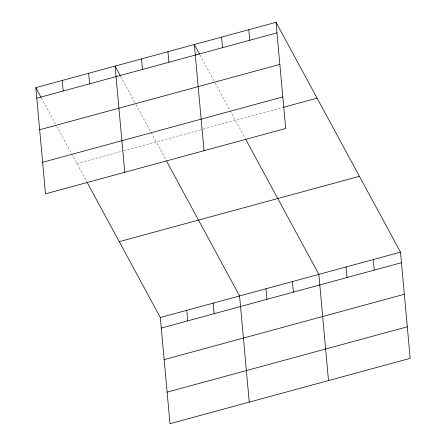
<?xml version="1.0" encoding="UTF-8"?>
<svg xmlns="http://www.w3.org/2000/svg" width="446" height="446" viewBox="0 0 446 446"><rect width="100%" height="100%" fill="white"/><g stroke="black" fill="none" stroke-linecap="round" stroke-linejoin="round"><path stroke-width="0.33" stroke-dasharray="2.23 1.67" d="M76.913 163.504L123.146 150.921M123.81 150.742L202.412 129.357M203.069 129.178L282.574 107.547M199.986 54.919L214.231 81.222M215.223 83.056L246.019 139.91M120.721 76.483L135.634 104.013M135.963 104.62L150.871 132.15M151.205 132.763L166.754 161.474M41.461 98.048L56.369 125.577M56.698 126.185L71.276 153.101M71.611 153.714L87.494 183.038"/><path stroke-width="0.67" d="M276.018 22.3L285.68 128.487L45.492 193.837L35.831 87.65L276.018 22.3L400.508 252.163L410.169 358.35L169.982 423.7L160.32 317.513L87.494 183.038M36.789 98.198L276.977 32.853M39.661 129.758L279.848 64.414M42.621 162.277L282.809 96.927M283.238 107.369L317.1 98.153M119.238 241.654L359.426 176.309M160.32 317.513L400.508 252.163M161.279 328.066L401.467 262.716M164.15 359.627L404.338 294.276M167.111 392.14L407.298 326.795M199.652 54.306L194.356 44.516L204.017 150.709M246.019 139.91L318.845 274.385L328.507 380.572M120.392 75.87L115.09 66.08L124.752 172.273M166.754 161.474L239.58 295.949L249.247 402.136M35.831 87.65L41.127 97.434M373.285 259.572L374.244 270.125M346.063 266.976L347.027 277.529M292.425 281.571L293.384 292.124M248.796 29.704L249.754 40.257M266 288.757L266.964 299.311M221.573 37.113L222.537 47.666M213.16 303.135L214.119 313.689M167.93 51.708L168.895 62.262M186.74 310.321L187.699 320.875M141.51 58.894L142.469 69.448M88.67 73.272L89.629 83.826M62.25 80.458L63.209 91.012"/></g></svg>
